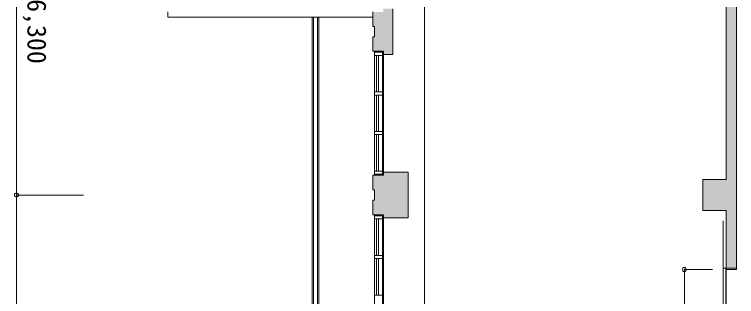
# Model space of a CAD drawing. Units: millimetres, scale not verified. Extents: x -61855 to 52913, y -114842 to -21833.
# Drawn here: x -61855 to -47942, y -49397 to -43960 of the extents above; entities that cross this region are included whole.
import ezdxf
from ezdxf.enums import TextEntityAlignment as Align

# ---------------------------------------------------------------- set-up
doc = ezdxf.new("R2010")
doc.units = ezdxf.units.MM
doc.header["$LTSCALE"] = 200
doc.header["$PDMODE"] = 32
doc.header["$PDSIZE"] = 80
for name, color, linetype, lineweight in [('0-1_躯体', 7, 'Continuous', 9), ('0-2_建具', 7, 'Continuous', 9), ('0-5_設備機器', 7, 'Continuous', 9), ('0-6_寸法', 4, 'Continuous', 5)]:
    doc.layers.add(name, color=color, linetype=linetype, lineweight=lineweight)
doc.styles.add('ＭＳ ゴシック', font='')
doc.styles.get('ＭＳ ゴシック').set_extended_font_data('MS Gothic')

msp = doc.modelspace()

# ---------------------------------------------------------------- linework, layer by layer
at = {"layer": '0-1_躯体'}
for p, q in [((-47941.8, -40760), (-47941.8, -48840)), ((-48141.8, -47140), (-48141.8, -41360)), ((-54946.8, -44190), (-54946.8, -43910)), ((-54566.8, -44730), (-54566.8, -43850)), ((-56046.8, -44010), (-56116.8, -44010)), ((-56116.8, -44010), (-56116.8, -88670)), ((-56091.8, -44010), (-56091.8, -88670)), ((-56046.8, -44010), (-54946.8, -44010)), ((-56016.8, -44010), (-56016.8, -88670)), ((-55991.8, -44010), (-55991.8, -88670)), ((-54946.8, -44190), (-54916.8, -44190)), ((-54946.8, -44670), (-54746.8, -44670)), ((-54746.8, -47060), (-54746.8, -44670)), ((-54566.8, -44730), (-54746.8, -44730)), ((-54266.8, -47000), (-54746.8, -47000)), ((-54266.8, -47880), (-54266.8, -47000)), ((-54746.8, -47060), (-54946.8, -47060)), ((-54946.8, -47340), (-54946.8, -47060)), ((-48591.8, -47740), (-48591.8, -47140)), ((-48591.8, -47140), (-48141.8, -47140)), ((-54946.8, -47340), (-54916.8, -47340)), ((-54916.8, -47540), (-54916.8, -47340)), ((-54946.8, -47540), (-54916.8, -47540)), ((-54946.8, -47540), (-54946.8, -47820)), ((-54946.8, -47820), (-54746.8, -47820)), ((-54746.8, -47820), (-54746.8, -50210)), ((-48591.8, -47740), (-48141.8, -47740)), ((-48141.8, -53440), (-48141.8, -47740)), ((-54266.8, -47880), (-54746.8, -47880)), ((-48141.8, -48850), (-47941.8, -48850)), ((-47941.8, -48840), (-47941.8, -48850))]:
    msp.add_line(p, q, dxfattribs=at)
msp.add_lwpolyline([(-54946.8, -44670), (-54946.8, -44390), (-54916.8, -44390), (-54916.8, -44190)], dxfattribs=at)
at = {"layer": '0-1_躯体', "color": 9}
for points in [[(-47941.8, -48840), (-47941.8, -41360), (-48141.8, -48840), (-48141.8, -41360)], [(-54946.8, -44190), (-54746.8, -44190), (-54946.8, -43910), (-54746.8, -43910)], [(-54566.8, -44730), (-54566.8, -43850), (-54746.8, -44730), (-54746.8, -43850)], [(-54916.8, -44390), (-54746.8, -44390), (-54916.8, -44190), (-54746.8, -44190)], [(-54946.8, -44390), (-54946.8, -44670.1), (-54746.8, -44390), (-54746.8, -44670.1)], [(-54266.8, -47880), (-54266.8, -47000), (-54746.8, -47880), (-54746.8, -47000)], [(-54946.8, -47340), (-54746.8, -47340), (-54946.8, -47060), (-54746.8, -47060)], [(-48591.8, -47140), (-48591.8, -47740), (-48141.8, -47140), (-48141.8, -47740)], [(-54916.8, -47540), (-54746.8, -47540), (-54916.8, -47340), (-54746.8, -47340)], [(-54946.8, -47540), (-54946.8, -47820), (-54746.8, -47540), (-54746.8, -47820)], [(-47941.8, -48850), (-47941.8, -48840), (-48141.8, -48850), (-48141.8, -48840)]]:
    msp.add_solid(points, dxfattribs=at)
at = {"layer": '0-2_建具'}
for p, q in [((-54916.8, -44705.3), (-54916.8, -44670.1)), ((-54746.8, -44670.1), (-54916.8, -44670.1)), ((-54916.8, -44690), (-54766.8, -44690)), ((-54916.8, -44705.3), (-54916.8, -47059.9)), ((-54916.8, -44750), (-54766.8, -44750)), ((-54879.3, -44750), (-54879.3, -45453.7)), ((-54841.8, -44750), (-54841.8, -45453.7)), ((-54766.8, -47040), (-54766.8, -44690)), ((-54746.8, -44730), (-54766.8, -44730)), ((-54746.8, -44670.1), (-54746.8, -47040)), ((-54916.8, -45453.7), (-54766.8, -45453.7)), ((-54916.8, -45513.7), (-54766.8, -45513.7)), ((-54879.3, -45513.7), (-54879.3, -46217)), ((-54841.8, -45513.7), (-54841.8, -46217)), ((-54916.8, -46217), (-54766.8, -46217)), ((-54916.8, -46277), (-54766.8, -46277)), ((-54879.3, -46980), (-54879.3, -46277)), ((-54841.8, -46980), (-54841.8, -46277)), ((-54916.8, -46980), (-54766.8, -46980)), ((-54766.8, -46999.9), (-54746.8, -46999.9)), ((-54746.8, -47059.9), (-54746.8, -46999.9)), ((-54916.8, -47040), (-54766.8, -47040)), ((-54746.8, -47059.9), (-54916.8, -47059.9)), ((-54916.8, -47855.3), (-54916.8, -47820.1)), ((-54746.8, -47820.1), (-54916.8, -47820.1)), ((-54916.8, -47840), (-54766.8, -47840)), ((-54916.8, -47855.3), (-54916.8, -50209.9)), ((-54766.8, -50190), (-54766.8, -47840)), ((-54746.8, -47820.1), (-54746.8, -50190)), ((-54916.8, -47900), (-54766.8, -47900)), ((-54879.3, -47900), (-54879.3, -48603.7)), ((-54841.8, -47900), (-54841.8, -48603.7)), ((-54746.8, -47880), (-54766.8, -47880)), ((-54916.8, -48603.7), (-54766.8, -48603.7)), ((-54916.8, -48663.7), (-54766.8, -48663.7)), ((-54879.3, -48663.7), (-54879.3, -49367)), ((-54841.8, -48663.7), (-54841.8, -49367)), ((-48196.8, -51600), (-48196.8, -48850)), ((-48141.8, -48850), (-47941.8, -48850)), ((-48141.8, -48875), (-48141.8, -48850)), ((-47941.8, -48875), (-48141.8, -48875)), ((-47941.8, -48875), (-47941.8, -48850)), ((-54916.8, -49367), (-54766.8, -49367))]:
    msp.add_line(p, q, dxfattribs=at)
at = {"layer": '0-2_建具', "color": 4, "lineweight": 5}
msp.add_line((-48196.8, -48850), (-48196.8, -47935), dxfattribs=at)
at = {"layer": '0-2_建具'}
msp.add_lwpolyline([(-48196.8, -48850), (-48146.8, -48850), (-48146.8, -51600)], dxfattribs=at)
at = {"layer": '0-5_設備機器'}
for p, q in [((-58901.8, -44010), (-58901.8, -43910)), ((-54946.8, -44010), (-54946.8, -43910)), ((-54946.8, -44010), (-58901.8, -44010))]:
    msp.add_line(p, q, dxfattribs=at)
at = {"layer": '0-6_寸法'}
for p, q in [((-53955.9, -40960), (-53955.9, -59935)), ((-61815.3, -41140), (-61815.3, -47440)), ((-61815.3, -47440), (-60525.2, -47440)), ((-61815.3, -47440), (-61815.3, -53740)), ((-48946.8, -48875), (-48946.8, -51575)), ((-48946.8, -48875), (-48402.7, -48875))]:
    msp.add_line(p, q, dxfattribs=at)
for p in [(-61815.3, -47440), (-48946.8, -48875)]:
    msp.add_point(p, dxfattribs=at)

# ---------------------------------------------------------------- texts
at = {"layer": '0-6_寸法', "style": 'ＭＳ ゴシック'}
msp.add_text('6,300', height=366.6, rotation=270, dxfattribs=at).set_placement((-61715.3, -43665), align=Align.BOTTOM_LEFT)

doc.saveas('drawing.dxf')
